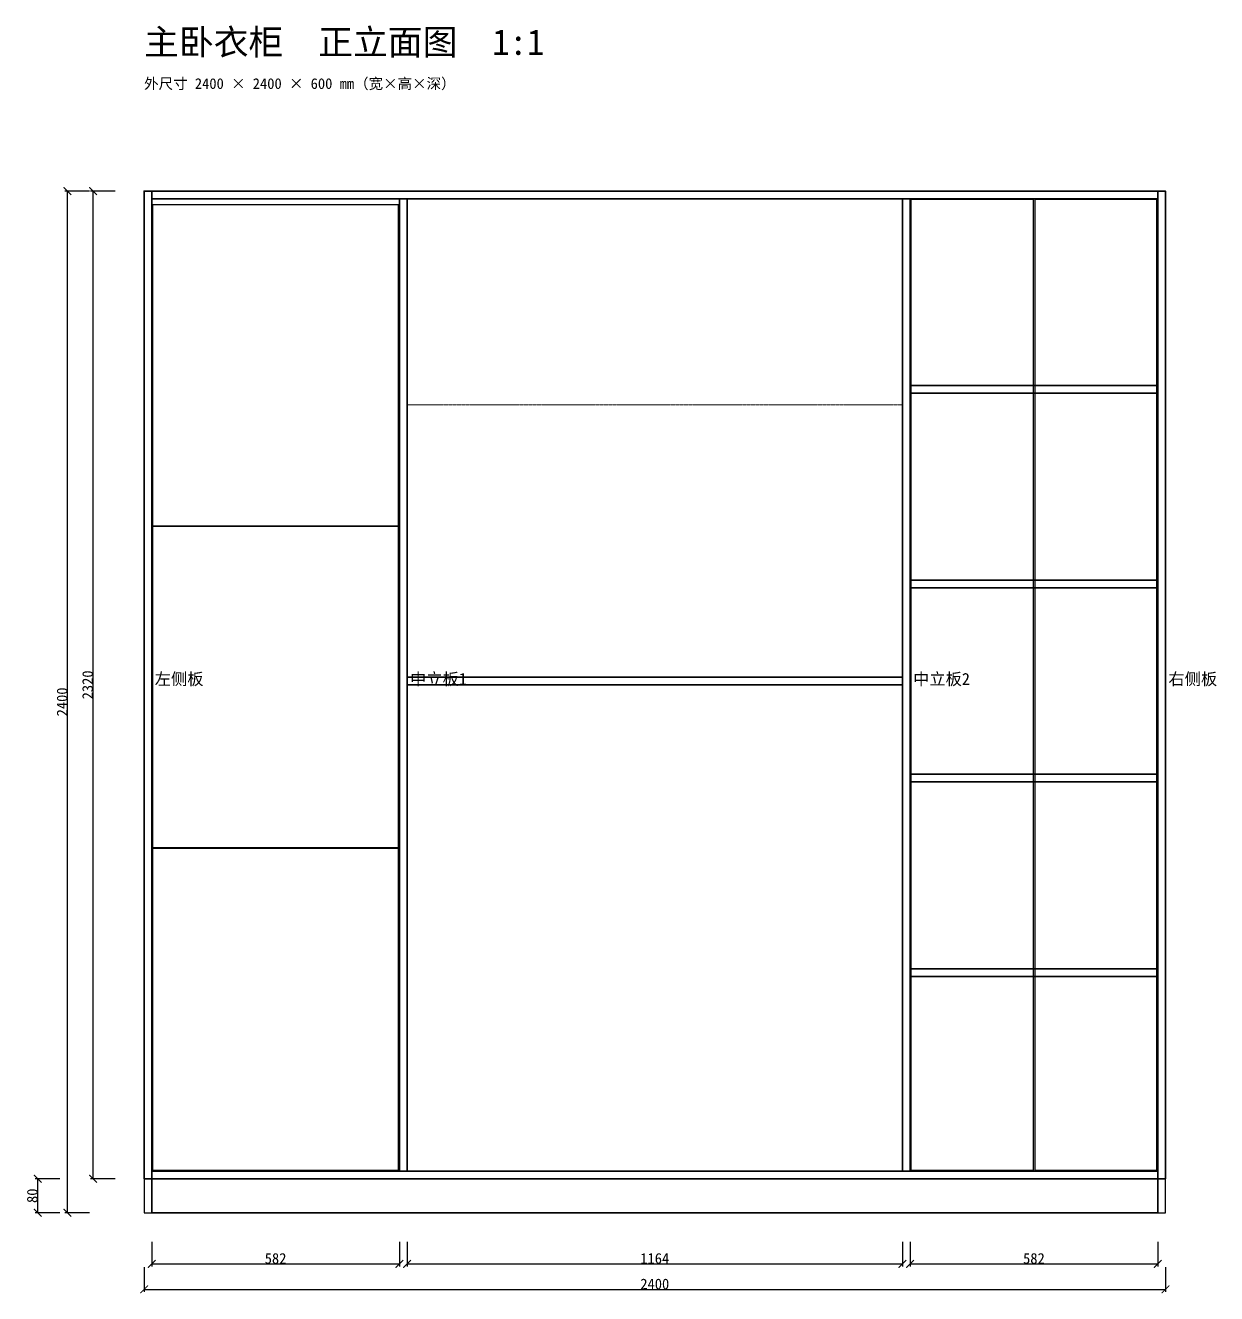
# Model space of a CAD drawing. Header units: millimetres. Extents: x -279 to 11402, y -13854 to 2790.
# Drawn here: x -279 to 2520, y -190 to 2789 of the extents above; entities that cross this region are included whole.
import ezdxf

# ---------------------------------------------------------------- set-up
doc = ezdxf.new("R2010")
doc.units = ezdxf.units.MM
doc.linetypes.add('CENTER', pattern=[5.08, 3.175, -0.635, 0.635, -0.635])
for name, color, linetype, lineweight in [('ELEV_FRONT', 5, 'CONTINUOUS', 25), ('ELEV_HW', 4, 'CENTER', 18), ('ELEV_STRUCT', 3, 'CONTINUOUS', 35), ('FRAME', 8, 'CONTINUOUS', 25), ('NOTE', 2, 'CONTINUOUS', 13), ('TITLE', 7, 'CONTINUOUS', 25)]:
    doc.layers.add(name, color=color, linetype=linetype, lineweight=lineweight)
doc.styles.add('HZ', font='simfang.ttf')
doc.dimstyles.new('FURN', dxfattribs={"dimtxt": 25, "dimasz": 18, "dimexe": 6, "dimexo": 8, "dimgap": 0.1, "dimtad": 1, "dimdec": 0, "dimzin": 12, "dimdsep": 46, "dimtxsty": 'HZ', "dimblk": 'ARCHTICK', "dimcen": 2.5, "dimclrd": 7, "dimclrt": 7, "dimazin": 3, "dimtfac": 0.5, "dimtmove": 2, "dimatfit": 3})

# ---------------------------------------------------------------- blocks, each defined once
blk = doc.blocks.new('_ARCHTICK')
at = {"color": 0, "linetype": 'BYBLOCK', "const_width": 0.15}
blk.add_lwpolyline([(-0.5, -0.5), (0.5, 0.5)], dxfattribs=at)

msp = doc.modelspace()

# ---------------------------------------------------------------- linework, layer by layer
at = {"layer": 'ELEV_FRONT'}
for points in [[(20, 1614), (598, 1614), (598, 2368), (20, 2368)], [(1802, 100), (2090, 100), (2090, 2380), (1802, 2380)], [(2093, 100), (2380, 100), (2380, 2380), (2093, 2380)], [(20, 858), (598, 858), (598, 1612), (20, 1612)], [(20, 100), (598, 100), (598, 856), (20, 856)]]:
    msp.add_lwpolyline(points, close=True, dxfattribs=at)
at = {"layer": 'ELEV_HW'}
msp.add_line((619, 1898), (1781, 1898), dxfattribs=at)
at = {"layer": 'ELEV_STRUCT'}
for points in [[(0, 80), (18, 80), (18, 2400), (0, 2400)], [(18, 2382), (2382, 2382), (2382, 2400), (18, 2400)], [(2382, 80), (2400, 80), (2400, 2400), (2382, 2400)], [(600, 98), (618, 98), (618, 2382), (600, 2382)], [(1782, 98), (1800, 98), (1800, 2382), (1782, 2382)], [(1800, 1925), (2382, 1925), (2382, 1943), (1800, 1943)], [(1800, 1468), (2382, 1468), (2382, 1486), (1800, 1486)], [(618, 1240), (1782, 1240), (1782, 1258), (618, 1258)], [(1800, 1012), (2382, 1012), (2382, 1030), (1800, 1030)], [(1800, 555), (2382, 555), (2382, 573), (1800, 573)], [(18, 80), (2382, 80), (2382, 98), (18, 98)], [(18, 0), (2382, 0), (2382, 80), (18, 80)]]:
    msp.add_lwpolyline(points, close=True, dxfattribs=at)
at = {"layer": 'FRAME'}
msp.add_lwpolyline([(0, 0), (2400, 0), (2400, 2400), (0, 2400)], close=True, dxfattribs=at)

# ---------------------------------------------------------------- texts
at = {"layer": 'NOTE', "style": 'HZ'}
for s, height, p in [('外尺寸 2400 × 2400 × 600 mm（宽×高×深）', 25, (0, 2640)), ('左侧板', 28, (25, 1240)), ('中立板1', 28, (625, 1240)), ('中立板2', 28, (1807, 1240)), ('右侧板', 28, (2407, 1240))]:
    msp.add_text(s, height=height, dxfattribs=at).set_placement(p)
at = {"layer": 'TITLE', "style": 'HZ'}
msp.add_text('主卧衣柜  正立面图  1:1', height=60, dxfattribs=at).set_placement((0, 2720))

# ---------------------------------------------------------------- dimensions: what is measured, and where the dimension line sits
for base, p1, p2 in [((-180, 0), (-120, 0), (-120, 2400)), ((-120, 80), (-60, 80), (-60, 2400)), ((-250, 0), (-190, 0), (-190, 80))]:
    msp.add_linear_dim(base=base, p1=p1, p2=p2, angle=90, dimstyle='FURN').render()
for base, p1, p2 in [((18, -120), (18, -60), (600, -60)), ((618, -120), (618, -60), (1782, -60)), ((1800, -120), (1800, -60), (2382, -60)), ((0, -180), (0, -120), (2400, -120))]:
    msp.add_linear_dim(base=base, p1=p1, p2=p2, dimstyle='FURN').render()

doc.saveas('drawing.dxf')
